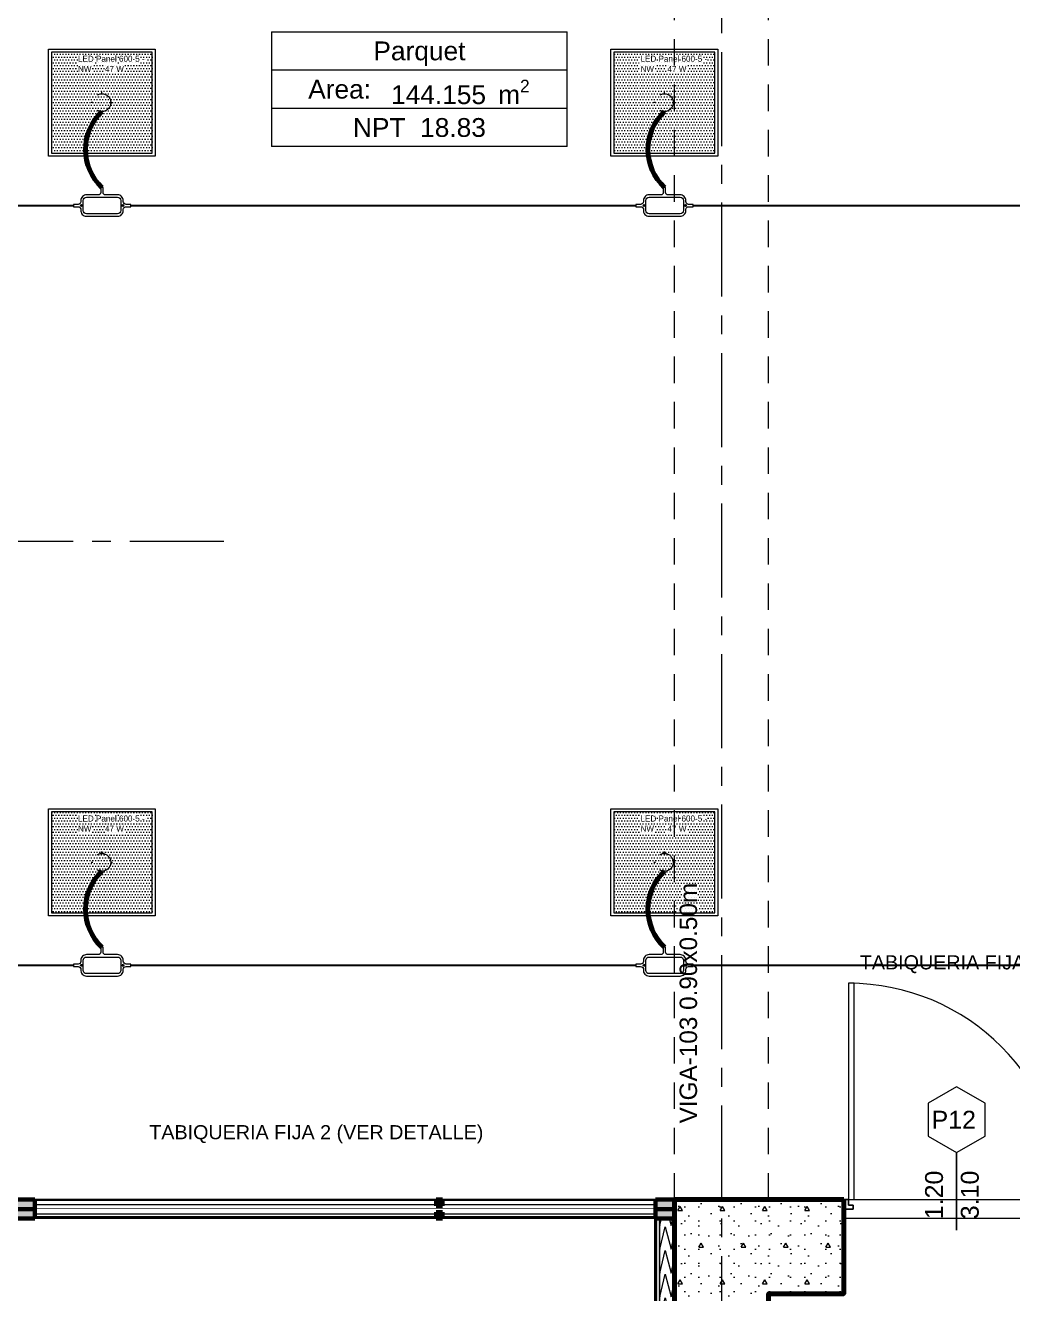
# Model space of a CAD drawing. Header units: inches. Extents: x -38 to 5698, y -33 to 92.
# Drawn here: x 382.62 to 387.87, y 16.9 to 23.64 of the extents above; entities that cross this region are included whole.
import ezdxf
from ezdxf.lldxf.tags import DXFTag

# ---------------------------------------------------------------- set-up
doc = ezdxf.new("R2010")
doc.units = ezdxf.units.IN
doc.header["$MEASUREMENT"] = 0
doc.set_wipeout_variables(frame=1)
for name, pattern in [('CONTINUA', [0]), ('DASHED', [0.75, 0.5, -0.25]), ('Hidden Line', [0.195611, 0.141111, -0.0545]), ('Punto & Raya', [0.65, 0.5, -0.075, 0, -0.075]), ('Wipeout_Contour', [1, 0, -1])]:
    doc.linetypes.add(name, pattern=pattern)
for name, color, linetype in [('02 _ ARQ _ ALB _ Ejes Generales', 7, 'Continuous'), ('02 _ ARQ _ ALB _ Muros Interiores', 7, 'Continuous'), ('02 _ ARQ _ ZON _ Espacio.3D', 7, 'Continuous'), ('08 _ STR _ EXT _ 06 Columnas', 7, 'Continuous'), ('08 _ STR _ EXT _ 09 Vigas', 7, 'Continuous'), ('Acabado - Muros', 7, 'Continuous'), ('Dibujo 2D - General', 7, 'Continuous'), ('Estructura - 04 MURO', 7, 'Continuous'), ('Notas - Etiquetas', 251, 'Continuous')]:
    doc.layers.add(name, color=color, linetype=linetype)
for name, color, linetype, lineweight in [('ALUMBRADO_CONDUIT', 30, 'CONDUIT1', 30), ('Bancas', 1, 'Continuous', 13), ('CABLEADO EXT.', 3, 'PVCSUBT', 30), ('Luminarias', 5, 'Continuous', 20), ('Simb_Alumbrado', 140, 'CONTINUA', 30)]:
    doc.layers.add(name, color=color, linetype=linetype, lineweight=lineweight)
doc.styles.add('Estilo_Generado_4', font='swisse.ttf')
doc.styles.add('Estilo_Generado_7', font='swisse.ttf')
doc.styles.add('{18b73a54-fa43-428c-adcb-c1c7bbdf2c84}', font='Simplex.shx')
tags = doc.linetypes.add('CONDUIT1', pattern='A,1,-0.19772,["con",{18b73a54-fa43-428c-adcb-c1c7bbdf2c84},S=0.2,R=0,X=0,Y=-0.065594],-0.593642', length=1.791362).pattern_tags.tags
tags[6] = DXFTag(74, 10)
tags = doc.linetypes.add('PVCSUBT', pattern='A,0.6,-0.3,0.6,-0.075691,["PVC",Standard,S=0.2,R=0,X=0,Y=-0.093724],-0.621005', length=2.196696).pattern_tags.tags
tags[10] = DXFTag(74, 10)
pattern_1 = [(0, (370.000046, 6e-09), (0, 0.03), [])]

# ---------------------------------------------------------------- blocks, each defined once
blk = doc.blocks.new('*X298', base_point=(3216.2361, 0))
at = {"layer": 'Estructura - 04 MURO', "color": 9, "linetype": 'Continuous', "lineweight": 5}
for p, q in [((3232.2261, 17.27), (3232.2282, 17.262)), ((3232.2282, 17.262), (3232.2371, 17.3)), ((3232.278, 17.3), (3232.2882, 17.262)), ((3232.2882, 17.262), (3232.2971, 17.3)), ((3232.2282, 17.136), (3232.2561, 17.2559)), ((3232.2561, 17.2559), (3232.2882, 17.136)), ((3232.2882, 17.136), (3232.3061, 17.2128)), ((3232.2261, 17.144), (3232.2282, 17.136)), ((3232.2282, 17.01), (3232.2561, 17.1299)), ((3232.2561, 17.1299), (3232.2882, 17.01)), ((3232.2882, 17.01), (3232.3061, 17.0868)), ((3232.2261, 17.018), (3232.2282, 17.01)), ((3232.2282, 16.884), (3232.2561, 17.0039)), ((3232.2561, 17.0039), (3232.2882, 16.884)), ((3232.2882, 16.884), (3232.3061, 16.9608)), ((3232.2261, 16.892), (3232.2282, 16.884)), ((3232.2282, 16.758), (3232.2561, 16.8779)), ((3232.2561, 16.8779), (3232.2882, 16.758)), ((3232.2882, 16.758), (3232.3061, 16.8348)), ((3232.2261, 16.766), (3232.2282, 16.758)), ((3232.2282, 16.632), (3232.2561, 16.7519)), ((3232.2561, 16.7519), (3232.2882, 16.632)), ((3232.2882, 16.632), (3232.3061, 16.7088)), ((3232.2261, 16.64), (3232.2282, 16.632)), ((3232.2282, 16.506), (3232.2561, 16.6259)), ((3232.2561, 16.6259), (3232.2882, 16.506)), ((3232.2882, 16.506), (3232.3061, 16.5828)), ((3232.2261, 16.514), (3232.2282, 16.506)), ((3232.2282, 16.38), (3232.2561, 16.4999)), ((3232.2561, 16.4999), (3232.2882, 16.38)), ((3232.2882, 16.38), (3232.3061, 16.4568)), ((3232.2261, 16.388), (3232.2282, 16.38)), ((3232.2282, 16.254), (3232.2561, 16.3739)), ((3232.2561, 16.3739), (3232.2882, 16.254)), ((3232.2882, 16.254), (3232.3061, 16.3308)), ((3232.2261, 16.262), (3232.2282, 16.254)), ((3232.2449, 16.1998), (3232.2561, 16.2479)), ((3232.2561, 16.2479), (3232.269, 16.1998)), ((3232.3049, 16.1998), (3232.3061, 16.2048))]:
    blk.add_line(p, q, dxfattribs=at)
blk = doc.blocks.new('*U270')
at = {"layer": 'Luminarias', "linetype": 'DASHED', "lineweight": 0, "ltscale": 0.05}
blk.add_lwpolyline([(0, -0.0045), (0, 0.0045)], dxfattribs=at)
blk = doc.blocks.new('*U271')
at = {"color": 0, "linetype": 'ByBlock', "lineweight": -2, "transparency": 16777216}
for p, rotation in [((-0.05, 0), 90), ((0, -0.05), 180), ((0.05, 0), 269.9999999999999)]:
    blk.add_blockref('*U270', p, dxfattribs=dict(at, rotation=rotation))
blk.add_blockref('*U270', (0, 0.05), dxfattribs=at)
blk = doc.blocks.new('PANEL LED 50W')
at = {"layer": 'Luminarias'}
h = blk.add_hatch(dxfattribs=at)
h.set_pattern_fill('DOTS', color=4, scale=0.009097)
h.set_pattern_definition([(0, (0, -2e-14), (0.0072206, 0.01444116), [0, -0.01444116])])
h.paths.add_polyline_path([(-0.2574, -0.2574), (0.2574, -0.2574), (0.2574, 0.2574), (-0.2574, 0.2574)])
h.paths.add_polyline_path([(-0.1296, 0.0974), (0.1849, 0.0974), (0.1849, 0.2469), (-0.1296, 0.2469)], flags=24)
at = {"layer": 'Luminarias', "color": 4, "lineweight": 0}
for points in [[(-0.2729, 0.2729), (0.2729, 0.2729), (0.2729, -0.2729), (-0.2729, -0.2729)], [(-0.2574, -0.2574), (0.2574, -0.2574), (0.2574, 0.2574), (-0.2574, 0.2574)]]:
    blk.add_lwpolyline(points, close=True, dxfattribs=at)
at = {"layer": 'Luminarias', "color": 4, "linetype": 'DASHED', "lineweight": 0, "ltscale": 0.01}
blk.add_circle((0, 0), 0.0455, dxfattribs=at)
at = {"color": 4}
blk.add_blockref('*U271', (0, 0), dxfattribs=at)
at = {"layer": 'Luminarias', "color": 4, "insert": (-0.1218, 0.2392), "char_height": 0.030929, "width": 0.382855, "attachment_point": 1}
blk.add_mtext('{\\Ftxt|c0;LED Panel 600-5 - NW      47 W}', dxfattribs=at)
blk = doc.blocks.new('lumin 47')
at = {"layer": 'ALUMBRADO_CONDUIT', "xscale": 1.041283452965173, "yscale": 1.041283452965173, "zscale": 1.041283452965173}
blk.add_blockref('PANEL LED 50W', (-76.251, 24.2433), dxfattribs=at)
blk = doc.blocks.new('oval t')
at = {"layer": 'Simb_Alumbrado', "lineweight": 13}
blk.add_lwpolyline([(0.0141, 0.0102, -0.414214), (0.0041, 0.0202), (0.0041, 0.0416), (-0.0056, 0.0416), (-0.0056, 0.0202, -0.414214), (-0.0156, 0.0102), (-0.0659, 0.0102, 0.414214), (-0.0899, -0.0138), (-0.0899, -0.0183, -0.414214), (-0.1019, -0.0303), (-0.1213, -0.0303), (-0.1213, -0.04), (-0.1016, -0.04, -0.451917), (-0.0897, -0.0535, 0.451917), (-0.0659, -0.0805), (0.0659, -0.0805, 0.414214), (0.0899, -0.0566), (0.0899, -0.0512, -0.398753), (0.1019, -0.0401), (0.1213, -0.0401), (0.1213, -0.0304), (0.1019, -0.0304, -0.368669), (0.0899, -0.0176), (0.0899, -0.0138, 0.414214), (0.0659, 0.0102), (0.0141, 0.0102)], format="xyb", dxfattribs=at)
blk.add_lwpolyline([(-0.0659, 0), (0.0659, 0, -0.414214), (0.0797, -0.0138), (0.0797, -0.0566, -0.414214), (0.0659, -0.0703), (-0.0659, -0.0703, -0.414214), (-0.0797, -0.0566), (-0.0797, -0.0138, -0.414214)], format="xyb", close=True, dxfattribs=at)
for points in [[(-0.0911, -0.0352), (-0.0828, -0.0352)], [(-0.0869, -0.031), (-0.0869, -0.0394)], [(0.0837, -0.0352), (0.0921, -0.0352)], [(0.0879, -0.031), (0.0879, -0.0394)]]:
    blk.add_lwpolyline(points, dxfattribs=at)
for centre in [(-0.0869, -0.0352), (0.0879, -0.0352)]:
    blk.add_circle(centre, 0.00419, dxfattribs=at)

msp = doc.modelspace()

# ---------------------------------------------------------------- linework, layer by layer
at = {"layer": '02 _ ARQ _ ALB _ Ejes Generales', "color": 251, "linetype": 'Punto & Raya', "lineweight": 13}
msp.add_line((380.7749, 20.9), (383.7749, 20.9), dxfattribs=at)
at = {"layer": '02 _ ARQ _ ALB _ Muros Interiores', "color": 152, "linetype": 'Continuous', "lineweight": 25}
msp.add_line((387.57, 17.65), (387.57, 17.2375), dxfattribs=at)
at = {"layer": '02 _ ARQ _ ZON _ Espacio.3D', "color": 252, "linetype": 'Continuous', "lineweight": 13}
for p, q in [((383.9288, 23.6079), (383.9288, 22.9972)), ((383.9288, 23.6079), (385.5004, 23.6079)), ((385.5004, 22.9972), (385.5004, 23.6079)), ((385.5004, 23.4044), (383.9288, 23.4044)), ((385.5004, 23.2008), (383.9288, 23.2008)), ((385.5004, 22.9972), (383.9288, 22.9972))]:
    msp.add_line(p, q, dxfattribs=at)
at = {"layer": '02 _ ARQ _ ZON _ Espacio.3D', "color": 254, "linetype": 'Continuous', "lineweight": 0, "flags": 128}
for points in [[(390.02, 29.7), (378.32, 29.7), (378.32, 19.8507), (378.22, 19.8507), (378.22, 17.4), (378.32, 17.4), (390.02, 17.4), (390.02, 29.75)], [(386.07, 16.0998), (386.07, 17.2998), (380.07, 17.3), (380.07, 16.9)], [(393.0701, 9), (393.0701, 17.2996), (386.97, 17.3001), (386.97, 16.9001)]]:
    msp.add_lwpolyline(points, dxfattribs=at)
at = {"layer": 'ALUMBRADO_CONDUIT', "color": 30, "lineweight": 30, "ltscale": 0.4, "true_color": 0xf26722}
for p, q in [((380.2661, 22.6839), (382.8756, 22.6839)), ((383.1798, 22.6838), (385.8656, 22.6839)), ((386.1698, 22.6838), (388.8556, 22.6839))]:
    msp.add_line(p, q, dxfattribs=at)
at = {"layer": 'CABLEADO EXT.', "color": 3, "lineweight": 80}
for centre in [(383.2159, 22.982), (386.2059, 22.982)]:
    msp.add_arc(centre, 0.2767, 133.15072, 226.84928, dxfattribs=at)

# ---------------------------------------------------------------- block references
for p in [(459.2776, -1.012), (462.2676, -1.012)]:
    msp.add_blockref('lumin 47', p)
at = {"layer": 'Bancas', "color": 252, "true_color": 0x939598, "xscale": 1.253906979044094, "yscale": 1.253906979044094, "zscale": 1.253906979044094}
for p in [(383.0277, 22.728), (386.0177, 22.728)]:
    msp.add_blockref('oval t', p, dxfattribs=at)

# ---------------------------------------------------------------- texts
at = {"layer": '02 _ ARQ _ ALB _ Muros Interiores', "color": 251, "lineweight": 25, "insert": (387.715, 17.296), "char_height": 0.095, "attachment_point": 7, "rotation": 90, "style": 'Estilo_Generado_4'}
msp.add_mtext('\\A1;{\\pql;\\pt0;\\fSwis721 Ex BT|b0|i0|c0|p34;3.10\\fSwis721 Ex BT|b0|i0|c0|p34;\\A1{\\H.66x;\\S^  ;}\\fSwis721 Ex BT|b0|i0|c0|p34;\\fSwis721 Ex BT|b0|i0|c0|p34;}', dxfattribs=at)
at = {"layer": '02 _ ARQ _ ZON _ Espacio.3D', "color": 252, "lineweight": 25, "char_height": 0.1, "attachment_point": 2, "style": 'Estilo_Generado_7'}
for s, insert in [('\\A1;{\\pqc;\\pt0;\\fSwis721 Ex BT|b0|i0|c238|p34;Parquet}', (384.7146, 23.5562)), ('\\A1;{\\pqc;\\pt0;\\fSwis721 Ex BT|b0|i0|c238|p34;Area: }', (384.2904, 23.3526)), ('\\A1;{\\pqc;\\pt0,0.3;\\fSwis721 Ex BT|b0|i0|c238|p34;144.155\\fSwis721 Ex BT|b0|i0|c238|p34;\\A1{\\H.66x;\\S^  ;}\\fSwis721 Ex BT|b0|i0|c238|p34; m\\fSwis721 Ex BT|b0|i0|c238|p34;\\A1{\\H.66x;\\S2^  ;}}', (384.9322, 23.3526)), ('\\A1;{\\pqc;\\pt0;\\fSwis721 Ex BT|b0|i0|c238|p34;NPT  18.83}', (384.7146, 23.149))]:
    msp.add_mtext(s, dxfattribs=dict(at, insert=insert))

# ---------------------------------------------------------------- next in the draw order: wipeouts: each hides what was drawn before it
at = {"color": 254, "linetype": 'Wipeout_Contour', "lineweight": 0, "ltscale": 19362.529553}
msp.add_wipeout([(387.4989, 4.6), (387.4989, 6.35), (378.17, 6.35), (378.17, 20.0845), (376.4702, 20.0845), (376.4702, 4.6)], dxfattribs=at).dxf.layer = 'Dibujo 2D - General'

# ---------------------------------------------------------------- next in the draw order: hatches: boundary and pattern name
at = {"layer": '08 _ STR _ EXT _ 06 Columnas', "linetype": 'Continuous', "lineweight": 9}
h = msp.add_hatch(dxfattribs=at)
h.set_pattern_fill('HORMIGÓN_EN_MASA_0002', style=0, pattern_type=2)
h.set_pattern_definition([(0, (370.00005, 6e-09), (0, 0.3897114), [0.024375, -0.200625]), (0, (370.11255, 0.19486), (0, 0.3897114), [0.024375, -0.200625]), (60, (370.00005, 6e-09), (-0.3375, 0.194856), [0.024375, -0.200625]), (60, (370.22505, 6e-09), (-0.3375, 0.194856), [0.024375, -0.200625]), (120, (370.02442, 6e-09), (0.3375, 0.194856), [0.024375, -0.200625]), (120, (370.24942, 6e-09), (0.3375, 0.194856), [0.024375, -0.200625]), (0, (370.00005, 0.0375), (0, 0.075), [0, -0.075, 0, -0.1125]), (45, (370.03755, 0.0375), (-0.053033, 0.053033), [0, -0.05625, 0, -0.09375])])
h.paths.add_polyline_path([(386.97, 17.4), (386.07, 17.4), (386.07, 16.0998), (386.57, 16.0999), (386.57, 16.9), (386.97, 16.9001)])
at = {"layer": 'Estructura - 04 MURO', "linetype": 'Continuous', "lineweight": 9}
msp.add_hatch(color=252, dxfattribs=at).paths.add_polyline_path([(385.99, 16.1198), (385.99, 17.3), (385.97, 17.3), (385.97, 16.1198)])

# ---------------------------------------------------------------- next in the draw order: linework, layer by layer
at = {"layer": '02 _ ARQ _ ALB _ Ejes Generales', "color": 251, "linetype": 'Punto & Raya', "lineweight": 13}
msp.add_line((386.32, 45.9), (386.32, 2.05), dxfattribs=at)
at = {"layer": '02 _ ARQ _ ALB _ Muros Interiores', "color": 165, "linetype": 'Continuous', "lineweight": 15}
for p, q in [((386.995, 18.55), (386.995, 17.4)), ((387.025, 18.55), (386.995, 18.55)), ((387.025, 17.4), (387.025, 18.55)), ((386.995, 17.4), (387.025, 17.4))]:
    msp.add_line(p, q, dxfattribs=at)
at = {"layer": '02 _ ARQ _ ALB _ Muros Interiores', "color": 165, "linetype": 'Continuous', "lineweight": 25}
for p, q in [((386.97, 17.35), (386.97, 17.4)), ((386.97, 17.4), (386.995, 17.4)), ((386.995, 17.4), (386.995, 17.37)), ((387.02, 17.35), (386.97, 17.35)), ((386.995, 17.37), (387.02, 17.37)), ((387.02, 17.37), (387.02, 17.35))]:
    msp.add_line(p, q, dxfattribs=at)
at = {"layer": '02 _ ARQ _ ALB _ Muros Interiores', "color": 7, "linetype": 'Continuous', "lineweight": 80}
msp.add_line((386.97, 17.4), (386.97, 17.35), dxfattribs=at)
at = {"layer": '02 _ ARQ _ ALB _ Muros Interiores', "color": 251, "linetype": 'Continuous', "lineweight": 13, "flags": 128}
msp.add_lwpolyline([(387.57, 18), (387.4185, 17.9125), (387.4185, 17.7375), (387.57, 17.65), (387.7216, 17.7375), (387.7216, 17.9125)], close=True, dxfattribs=at)
at = {"layer": '02 _ ARQ _ ALB _ Muros Interiores', "color": 175, "linetype": 'Continuous', "lineweight": 15}
msp.add_arc((386.995, 17.4), 1.15, 0, 90, dxfattribs=at)
at = {"layer": '08 _ STR _ EXT _ 06 Columnas', "color": 7, "linetype": 'Continuous', "lineweight": 80, "flags": 128}
msp.add_lwpolyline([(386.97, 17.4), (386.07, 17.4), (386.07, 16.0998), (386.57, 16.0999), (386.57, 16.9), (386.97, 16.9001)], close=True, dxfattribs=at)
at = {"layer": '08 _ STR _ EXT _ 09 Vigas', "color": 251, "linetype": 'Hidden Line', "lineweight": 13}
for p, q in [((386.07, 17.4), (386.07, 29.7)), ((386.57, 17.4), (386.57, 29.7)), ((379.57, 17.4), (414.07, 17.4))]:
    msp.add_line(p, q, dxfattribs=at)
at = {"layer": 'Acabado - Muros', "color": 7, "linetype": 'Continuous', "lineweight": 60}
msp.add_line((386.07, 17.4), (386.07, 17.3), dxfattribs=at)
at = {"layer": 'ALUMBRADO_CONDUIT', "color": 30, "lineweight": 30, "ltscale": 0.4, "true_color": 0xf26722}
for p, q in [((380.2661, 18.6456), (382.8756, 18.6456)), ((383.1798, 18.6456), (385.8656, 18.6456)), ((386.1698, 18.6456), (388.8556, 18.6456))]:
    msp.add_line(p, q, dxfattribs=at)
at = {"layer": 'CABLEADO EXT.', "color": 3, "lineweight": 80}
for centre in [(383.2159, 18.9438), (386.2059, 18.9438)]:
    msp.add_arc(centre, 0.2767, 133.15072, 226.84928, dxfattribs=at)
at = {"layer": 'Estructura - 04 MURO', "color": 143, "linetype": 'Continuous', "lineweight": 5}
msp.add_line((385.99, 17.3), (385.99, 16.1198), dxfattribs=at)
at = {"layer": 'Estructura - 04 MURO', "color": 7, "linetype": 'Continuous', "lineweight": 40, "flags": 128}
for points in [[(385.97, 16.0998), (385.97, 17.3)], [(385.97, 17.3), (385.99, 17.3)]]:
    msp.add_lwpolyline(points, dxfattribs=at)
at = {"layer": 'Estructura - 04 MURO', "color": 143, "linetype": 'Continuous', "lineweight": 5, "flags": 128}
msp.add_lwpolyline([(385.99, 17.3), (386.07, 17.3)], dxfattribs=at)

# ---------------------------------------------------------------- next in the draw order: block references
for p in [(459.2776, -5.0503), (462.2676, -5.0503)]:
    msp.add_blockref('lumin 47', p)
at = {"layer": 'Bancas', "color": 252, "true_color": 0x939598, "xscale": 1.253906979044094, "yscale": 1.253906979044094, "zscale": 1.253906979044094}
for p in [(383.0277, 18.6897), (386.0177, 18.6897)]:
    msp.add_blockref('oval t', p, dxfattribs=at)
at = {"layer": 'Estructura - 04 MURO', "color": 7, "lineweight": 80}
msp.add_blockref('*X298', (370, 0), dxfattribs=at)

# ---------------------------------------------------------------- next in the draw order: texts
at = {"layer": '02 _ ARQ _ ALB _ Muros Interiores', "color": 251, "lineweight": 25, "insert": (387.4367, 17.7775), "char_height": 0.095, "attachment_point": 7, "style": 'Estilo_Generado_4'}
msp.add_mtext('\\A1;{\\pql;\\pt0;\\fSwis721 Ex BT|b0|i0|c0|p34;P12\\fSwis721 Ex BT|b0|i0|c0|p34;\\fSwis721 Ex BT|b0|i0|c0|p34;\\fSwis721 Ex BT|b0|i0|c0|p34;}', dxfattribs=at)
at = {"layer": '02 _ ARQ _ ALB _ Muros Interiores', "color": 251, "lineweight": 25, "insert": (387.525, 17.296), "char_height": 0.095, "attachment_point": 7, "rotation": 90, "style": 'Estilo_Generado_4'}
msp.add_mtext('\\A1;{\\pql;\\pt0;\\fSwis721 Ex BT|b0|i0|c0|p34;1.20\\fSwis721 Ex BT|b0|i0|c0|p34;\\A1{\\H.66x;\\S^  ;}\\fSwis721 Ex BT|b0|i0|c0|p34;\\fSwis721 Ex BT|b0|i0|c0|p34;}', dxfattribs=at)
at = {"layer": 'Notas - Etiquetas', "color": 8, "linetype": 'Continuous', "lineweight": 13, "style": 'Estilo_Generado_4'}
for s, insert, char_height, attachment_point, rotation in [('\\A1;{\\pql;\\fSwis721 Ex BT|b0|i0|c0|p34;VIGA-103\\fSwis721 Ex BT|b0|i0|c0|p34; \\fSwis721 Ex BT|b0|i0|c0|p34;0.90\\fSwis721 Ex BT|b0|i0|c0|p34;x\\fSwis721 Ex BT|b0|i0|c0|p34;0.50\\fSwis721 Ex BT|b0|i0|c0|p34;m}', (386.0976, 17.8054), 0.0925, 1, 90), ('\\A1;{\\pql;\\fSwis721 Ex BT|b0|i0|c0|p34;TABIQUERIA FIJA 2 (VER DETALLE)\\fSwis721 Ex BT|b0|i0|c0|p34; }', (383.2788, 17.7474), 0.075, 4, 359.99997)]:
    msp.add_mtext(s, dxfattribs=dict(at, insert=insert, char_height=char_height, attachment_point=attachment_point, rotation=rotation))
at = {"layer": 'Notas - Etiquetas', "color": 8, "linetype": 'Continuous', "lineweight": 13, "insert": (387.0554, 18.6502), "char_height": 0.075, "attachment_point": 4, "style": 'Estilo_Generado_4'}
msp.add_mtext('\\A1;{\\pql;\\fSwis721 Ex BT|b0|i0|c0|p34;TABIQUERIA FIJA 2 (VER DETALLE)\\fSwis721 Ex BT|b0|i0|c0|p34; }', dxfattribs=at)

# ---------------------------------------------------------------- next in the draw order: wipeouts: each hides what was drawn before it
at = {"color": 254, "linetype": 'Wipeout_Contour', "lineweight": 0, "ltscale": 19381.297847}
msp.add_wipeout([(382.6701, 17.4), (382.6701, 17.35), (384.8201, 17.35), (384.8201, 17.367), (384.8036, 17.367), (384.8036, 17.4)], dxfattribs=at).dxf.layer = 'Acabado - Muros'

# ---------------------------------------------------------------- next in the draw order: wipeouts: each hides what was drawn before it
at = {"color": 254, "linetype": 'Wipeout_Contour', "lineweight": 0, "ltscale": 19389.91959}
msp.add_wipeout([(384.8366, 17.367), (384.8201, 17.367), (384.8201, 17.35), (385.97, 17.35), (385.97, 17.4), (384.8366, 17.4)], dxfattribs=at).dxf.layer = 'Acabado - Muros'

# ---------------------------------------------------------------- next in the draw order: linework, layer by layer
at = {"layer": 'Acabado - Muros', "color": 251, "linetype": 'Continuous', "lineweight": 13, "flags": 128}
for points in [[(384.8036, 17.4), (382.6701, 17.4)], [(385.97, 17.4), (384.8366, 17.4)], [(385.97, 17.35), (382.6701, 17.35)]]:
    msp.add_lwpolyline(points, dxfattribs=at)

# ---------------------------------------------------------------- next in the draw order: wipeouts: each hides what was drawn before it
at = {"color": 254, "linetype": 'Wipeout_Contour', "lineweight": 0, "ltscale": 12920.078806}
msp.add_wipeout([(382.6701, 17.395), (382.6701, 17.375), (384.8036, 17.375), (384.8036, 17.395)], dxfattribs=at).dxf.layer = 'Acabado - Muros'

# ---------------------------------------------------------------- next in the draw order: hatches: boundary and pattern name
at = {"layer": 'Acabado - Muros', "linetype": 'Continuous', "lineweight": 0}
msp.add_hatch(color=254, dxfattribs=at).paths.add_polyline_path([(382.5701, 17.35), (382.6701, 17.35), (382.6701, 17.4), (382.5701, 17.4)])

# ---------------------------------------------------------------- next in the draw order: linework, layer by layer
at = {"layer": 'Acabado - Muros', "color": 7, "linetype": 'Continuous', "lineweight": 60}
msp.add_line((382.6701, 17.4), (382.5701, 17.4), dxfattribs=at)
at = {"layer": 'Acabado - Muros', "color": 7, "linetype": 'Continuous', "lineweight": 13, "flags": 128}
msp.add_lwpolyline([(382.6701, 17.395), (382.6701, 17.375), (384.8036, 17.375), (384.8036, 17.395)], close=True, dxfattribs=at)

# ---------------------------------------------------------------- next in the draw order: wipeouts: each hides what was drawn before it
at = {"color": 254, "linetype": 'Wipeout_Contour', "lineweight": 0, "ltscale": 12926.744621}
msp.add_wipeout([(384.8366, 17.395), (384.8366, 17.375), (385.97, 17.375), (385.97, 17.395)], dxfattribs=at).dxf.layer = 'Acabado - Muros'

# ---------------------------------------------------------------- next in the draw order: hatches: boundary and pattern name
at = {"layer": 'Acabado - Muros', "linetype": 'Continuous', "lineweight": 0}
for points in [[(384.8036, 17.367), (384.8366, 17.367), (384.8366, 17.4), (384.8036, 17.4)], [(385.97, 17.4), (385.97, 17.35), (386.07, 17.35), (386.07, 17.4)]]:
    msp.add_hatch(color=254, dxfattribs=at).paths.add_polyline_path(points)

# ---------------------------------------------------------------- next in the draw order: linework, layer by layer
at = {"layer": 'Acabado - Muros', "color": 7, "linetype": 'Continuous', "lineweight": 60}
for p, q in [((384.8036, 17.4), (384.8036, 17.367)), ((384.8366, 17.4), (384.8036, 17.4)), ((384.8366, 17.4), (384.8366, 17.367)), ((386.07, 17.4), (385.97, 17.4)), ((384.8366, 17.367), (384.8036, 17.367))]:
    msp.add_line(p, q, dxfattribs=at)
at = {"layer": 'Acabado - Muros', "color": 7, "linetype": 'Continuous', "lineweight": 13, "flags": 128}
msp.add_lwpolyline([(384.8366, 17.395), (384.8366, 17.375), (385.97, 17.375), (385.97, 17.395)], close=True, dxfattribs=at)

# ---------------------------------------------------------------- next in the draw order: wipeouts: each hides what was drawn before it
at = {"color": 254, "linetype": 'Wipeout_Contour', "lineweight": 0, "ltscale": 19389.921587}
msp.add_wipeout([(384.8201, 17.35), (384.8201, 17.333), (384.8366, 17.333), (384.8366, 17.3), (385.97, 17.3), (385.97, 17.35)], dxfattribs=at).dxf.layer = 'Acabado - Muros'

# ---------------------------------------------------------------- next in the draw order: wipeouts: each hides what was drawn before it
at = {"color": 254, "linetype": 'Wipeout_Contour', "lineweight": 0, "ltscale": 19381.299845}
msp.add_wipeout([(382.6701, 17.3), (384.8036, 17.3), (384.8036, 17.333), (384.8201, 17.333), (384.8201, 17.35), (382.6701, 17.35)], dxfattribs=at).dxf.layer = 'Acabado - Muros'

# ---------------------------------------------------------------- next in the draw order: linework, layer by layer
at = {"layer": 'Acabado - Muros', "color": 251, "linetype": 'Continuous', "lineweight": 13, "flags": 128}
for points in [[(384.8036, 17.3), (382.6701, 17.3)], [(385.97, 17.3), (384.8366, 17.3)]]:
    msp.add_lwpolyline(points, dxfattribs=at)

# ---------------------------------------------------------------- next in the draw order: wipeouts: each hides what was drawn before it
at = {"color": 254, "linetype": 'Wipeout_Contour', "lineweight": 0, "ltscale": 12920.077302}
msp.add_wipeout([(382.6701, 17.305), (384.8036, 17.305), (384.8036, 17.325), (382.6701, 17.325)], dxfattribs=at).dxf.layer = 'Acabado - Muros'

# ---------------------------------------------------------------- next in the draw order: hatches: boundary and pattern name
at = {"layer": 'Acabado - Muros', "linetype": 'Continuous', "lineweight": 0}
msp.add_hatch(color=254, dxfattribs=at).paths.add_polyline_path([(382.5701, 17.35), (382.5701, 17.3), (382.6701, 17.3), (382.6701, 17.35)])
h = msp.add_hatch(dxfattribs=at)
h.set_pattern_fill('CONTRACHAPADO_0002', color=254, style=0, pattern_type=2)
h.set_pattern_definition(pattern_1)
h.paths.add_polyline_path([(382.6701, 17.305), (384.8036, 17.305), (384.8036, 17.325), (382.6701, 17.325)])

# ---------------------------------------------------------------- next in the draw order: linework, layer by layer
at = {"layer": 'Acabado - Muros', "color": 7, "linetype": 'Continuous', "lineweight": 60}
for p, q in [((382.6701, 17.4), (382.6701, 17.3)), ((382.6701, 17.35), (382.5701, 17.35)), ((382.6701, 17.3), (382.5701, 17.3))]:
    msp.add_line(p, q, dxfattribs=at)
at = {"layer": 'Acabado - Muros', "color": 7, "linetype": 'Continuous', "lineweight": 13, "flags": 128}
msp.add_lwpolyline([(382.6701, 17.305), (382.6701, 17.325), (384.8036, 17.325), (384.8036, 17.305)], close=True, dxfattribs=at)

# ---------------------------------------------------------------- next in the draw order: wipeouts: each hides what was drawn before it
at = {"color": 254, "linetype": 'Wipeout_Contour', "lineweight": 0, "ltscale": 12926.743118}
msp.add_wipeout([(384.8366, 17.305), (385.97, 17.305), (385.97, 17.325), (384.8366, 17.325)], dxfattribs=at).dxf.layer = 'Acabado - Muros'

# ---------------------------------------------------------------- next in the draw order: hatches: boundary and pattern name
at = {"layer": 'Acabado - Muros', "linetype": 'Continuous', "lineweight": 0}
for points in [[(384.8036, 17.333), (384.8036, 17.3), (384.8366, 17.3), (384.8366, 17.333)], [(385.97, 17.3), (386.07, 17.3), (386.07, 17.35), (385.97, 17.35)]]:
    msp.add_hatch(color=254, dxfattribs=at).paths.add_polyline_path(points)
h = msp.add_hatch(dxfattribs=at)
h.set_pattern_fill('CONTRACHAPADO_0002', color=254, style=0, pattern_type=2)
h.set_pattern_definition(pattern_1)
h.paths.add_polyline_path([(384.8366, 17.305), (385.97, 17.305), (385.97, 17.325), (384.8366, 17.325)])

# ---------------------------------------------------------------- next in the draw order: linework, layer by layer
at = {"layer": 'Acabado - Muros', "color": 7, "linetype": 'Continuous', "lineweight": 60}
for p, q in [((385.97, 17.4), (385.97, 17.3)), ((384.8036, 17.333), (384.8036, 17.3)), ((384.8366, 17.333), (384.8036, 17.333)), ((384.8366, 17.333), (384.8366, 17.3)), ((386.07, 17.35), (385.97, 17.35)), ((384.8366, 17.3), (384.8036, 17.3)), ((386.07, 17.3), (385.97, 17.3))]:
    msp.add_line(p, q, dxfattribs=at)
at = {"layer": 'Acabado - Muros', "color": 7, "linetype": 'Continuous', "lineweight": 13, "flags": 128}
msp.add_lwpolyline([(384.8366, 17.305), (384.8366, 17.325), (385.97, 17.325), (385.97, 17.305)], close=True, dxfattribs=at)

doc.saveas('drawing.dxf')
